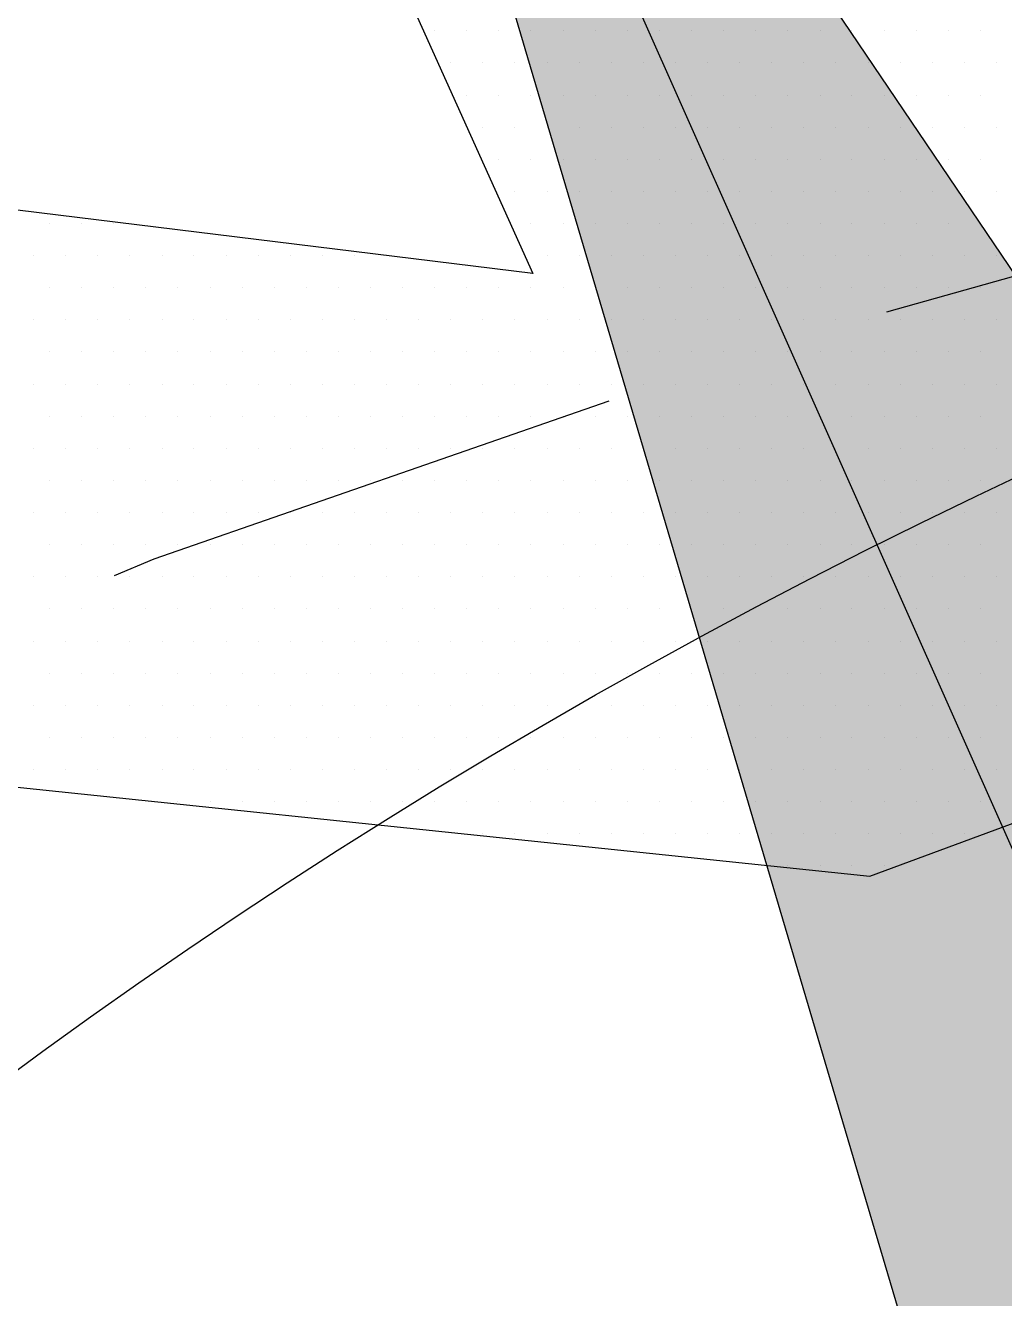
# Model space of a CAD drawing. Header units: metres. Extents: x 9606 to 9900, y 4805 to 4952.
# Drawn here: x 9831.5684 to 9831.9042, y 4846.9723 to 4847.4088 of the extents above; entities that cross this region are included whole.
import ezdxf

# ---------------------------------------------------------------- set-up
doc = ezdxf.new("R2010")
doc.units = ezdxf.units.M
doc.header["$LTSCALE"] = 2
doc.linetypes.add('CACHEX2', pattern=[0.75, 0.5, -0.25])
for name, color, linetype in [('CARTOUCHE', 7, 'Continuous'), ('LOGO', 4, 'Continuous'), ('rosace', 7, 'Continuous')]:
    doc.layers.add(name, color=color, linetype=linetype)

# ---------------------------------------------------------------- blocks, each defined once
blk = doc.blocks.new('A$C715108E3')
at = {"layer": 'LOGO', "color": 131}
for p, q in [((-13.2632, -1.3138), (-13.2632, -1.3138)), ((-13.231, -1.3138), (-13.231, -1.3138)), ((-13.1392, -1.3138), (-13.1392, -1.3138)), ((-13.0473, -1.3138), (-13.0473, -1.3138)), ((-12.9559, -1.3138), (-12.9559, -1.3138)), ((-12.864, -1.3138), (-12.864, -1.3138)), ((-12.7722, -1.3138), (-12.7722, -1.3138)), ((-12.6804, -1.3138), (-12.6804, -1.3138)), ((-12.5889, -1.3138), (-12.5889, -1.3138)), ((-12.4971, -1.3138), (-12.4971, -1.3138)), ((-12.4051, -1.3138), (-12.4051, -1.3138)), ((-12.3138, -1.3138), (-12.3138, -1.3138)), ((-12.2218, -1.3138), (-12.2218, -1.3138)), ((-12.1298, -1.3138), (-12.1298, -1.3138)), ((-12.0385, -1.3138), (-12.0385, -1.3138)), ((-11.9465, -1.3138), (-11.9465, -1.3138)), ((-11.8548, -1.3138), (-11.8548, -1.3138)), ((-11.7628, -1.3138), (-11.7628, -1.3138)), ((-11.6713, -1.3138), (-11.6713, -1.3138)), ((-13.222, -1.4052), (-13.222, -1.4052)), ((-13.1849, -1.4052), (-13.1849, -1.4052)), ((-13.0934, -1.4052), (-13.0934, -1.4052)), ((-13.0016, -1.4052), (-13.0016, -1.4052)), ((-12.9098, -1.4052), (-12.9098, -1.4052)), ((-12.8179, -1.4052), (-12.8179, -1.4052)), ((-12.7265, -1.4052), (-12.7265, -1.4052)), ((-12.6346, -1.4052), (-12.6346, -1.4052)), ((-12.5426, -1.4052), (-12.5426, -1.4052)), ((-12.4514, -1.4052), (-12.4514, -1.4052)), ((-12.3593, -1.4052), (-12.3593, -1.4052)), ((-12.2673, -1.4052), (-12.2673, -1.4052)), ((-12.176, -1.4052), (-12.176, -1.4052)), ((-12.0842, -1.4052), (-12.0842, -1.4052)), ((-11.9926, -1.4052), (-11.9926, -1.4052)), ((-11.9009, -1.4052), (-11.9009, -1.4052)), ((-11.8089, -1.4052), (-11.8089, -1.4052)), ((-11.7173, -1.4052), (-11.7173, -1.4052)), ((-11.6252, -1.4052), (-11.6252, -1.4052)), ((-13.1806, -1.4974), (-13.1806, -1.4974)), ((-13.1392, -1.4974), (-13.1392, -1.4974)), ((-13.0473, -1.4974), (-13.0473, -1.4974)), ((-12.9559, -1.4974), (-12.9559, -1.4974)), ((-12.864, -1.4974), (-12.864, -1.4974)), ((-12.7722, -1.4974), (-12.7722, -1.4974)), ((-12.6804, -1.4974), (-12.6804, -1.4974)), ((-12.5889, -1.4974), (-12.5889, -1.4974)), ((-12.4971, -1.4974), (-12.4971, -1.4974)), ((-12.4051, -1.4974), (-12.4051, -1.4974)), ((-12.3138, -1.4974), (-12.3138, -1.4974)), ((-12.2218, -1.4974), (-12.2218, -1.4974)), ((-12.1298, -1.4974), (-12.1298, -1.4974)), ((-12.0385, -1.4974), (-12.0385, -1.4974)), ((-11.9465, -1.4974), (-11.9465, -1.4974)), ((-11.8548, -1.4974), (-11.8548, -1.4974)), ((-11.7628, -1.4974), (-11.7628, -1.4974)), ((-11.6713, -1.4974), (-11.6713, -1.4974)), ((-13.1392, -1.5889), (-13.1392, -1.5889)), ((-13.0934, -1.5889), (-13.0934, -1.5889)), ((-13.0016, -1.5889), (-13.0016, -1.5889)), ((-12.9098, -1.5889), (-12.9098, -1.5889)), ((-12.8179, -1.5889), (-12.8179, -1.5889)), ((-12.7265, -1.5889), (-12.7265, -1.5889)), ((-12.6346, -1.5889), (-12.6346, -1.5889)), ((-12.5426, -1.5889), (-12.5426, -1.5889)), ((-12.4514, -1.5889), (-12.4514, -1.5889)), ((-12.3593, -1.5889), (-12.3593, -1.5889)), ((-12.2673, -1.5889), (-12.2673, -1.5889)), ((-12.176, -1.5889), (-12.176, -1.5889)), ((-12.0842, -1.5889), (-12.0842, -1.5889)), ((-11.9926, -1.5889), (-11.9926, -1.5889)), ((-11.9009, -1.5889), (-11.9009, -1.5889)), ((-11.8089, -1.5889), (-11.8089, -1.5889)), ((-11.7173, -1.5889), (-11.7173, -1.5889)), ((-11.6252, -1.5889), (-11.6252, -1.5889)), ((-13.0979, -1.6803), (-13.0979, -1.6803)), ((-13.0473, -1.6803), (-13.0473, -1.6803)), ((-12.9559, -1.6803), (-12.9559, -1.6803)), ((-12.864, -1.6803), (-12.864, -1.6803)), ((-12.7722, -1.6803), (-12.7722, -1.6803)), ((-12.6804, -1.6803), (-12.6804, -1.6803)), ((-12.5889, -1.6803), (-12.5889, -1.6803)), ((-12.4971, -1.6803), (-12.4971, -1.6803)), ((-12.4051, -1.6803), (-12.4051, -1.6803)), ((-12.3138, -1.6803), (-12.3138, -1.6803)), ((-12.2218, -1.6803), (-12.2218, -1.6803)), ((-12.1298, -1.6803), (-12.1298, -1.6803)), ((-12.0385, -1.6803), (-12.0385, -1.6803)), ((-11.9465, -1.6803), (-11.9465, -1.6803)), ((-11.8548, -1.6803), (-11.8548, -1.6803)), ((-11.7628, -1.6803), (-11.7628, -1.6803)), ((-11.6713, -1.6803), (-11.6713, -1.6803)), ((-13.0567, -1.7727), (-13.0567, -1.7727)), ((-13.0016, -1.7727), (-13.0016, -1.7727)), ((-12.9098, -1.7727), (-12.9098, -1.7727)), ((-12.8179, -1.7727), (-12.8179, -1.7727)), ((-12.7265, -1.7727), (-12.7265, -1.7727)), ((-12.6346, -1.7727), (-12.6346, -1.7727)), ((-12.5426, -1.7727), (-12.5426, -1.7727)), ((-12.4514, -1.7727), (-12.4514, -1.7727)), ((-12.3593, -1.7727), (-12.3593, -1.7727)), ((-12.2673, -1.7727), (-12.2673, -1.7727)), ((-12.176, -1.7727), (-12.176, -1.7727)), ((-12.0842, -1.7727), (-12.0842, -1.7727)), ((-11.9926, -1.7727), (-11.9926, -1.7727)), ((-11.9009, -1.7727), (-11.9009, -1.7727)), ((-11.8089, -1.7727), (-11.8089, -1.7727)), ((-11.7173, -1.7727), (-11.7173, -1.7727)), ((-11.6252, -1.7727), (-11.6252, -1.7727)), ((-14.3319, -1.864), (-14.3319, -1.864)), ((-14.24, -1.864), (-14.24, -1.864)), ((-14.148, -1.864), (-14.148, -1.864)), ((-13.0151, -1.864), (-13.0151, -1.864)), ((-12.9559, -1.864), (-12.9559, -1.864)), ((-12.864, -1.864), (-12.864, -1.864)), ((-12.7722, -1.864), (-12.7722, -1.864)), ((-12.6804, -1.864), (-12.6804, -1.864)), ((-12.5889, -1.864), (-12.5889, -1.864)), ((-12.4971, -1.864), (-12.4971, -1.864)), ((-12.4051, -1.864), (-12.4051, -1.864)), ((-12.3138, -1.864), (-12.3138, -1.864)), ((-12.2218, -1.864), (-12.2218, -1.864)), ((-12.1298, -1.864), (-12.1298, -1.864)), ((-12.0385, -1.864), (-12.0385, -1.864)), ((-11.9465, -1.864), (-11.9465, -1.864)), ((-11.8548, -1.864), (-11.8548, -1.864)), ((-11.7628, -1.864), (-11.7628, -1.864)), ((-11.6713, -1.864), (-11.6713, -1.864)), ((-14.3776, -1.9557), (-14.3776, -1.9557)), ((-14.2859, -1.9557), (-14.2859, -1.9557)), ((-14.1943, -1.9557), (-14.1943, -1.9557)), ((-14.1023, -1.9557), (-14.1023, -1.9557)), ((-14.0103, -1.9557), (-14.0103, -1.9557)), ((-13.919, -1.9557), (-13.919, -1.9557)), ((-13.827, -1.9557), (-13.827, -1.9557)), ((-13.7351, -1.9557), (-13.7351, -1.9557)), ((-13.6439, -1.9557), (-13.6439, -1.9557)), ((-13.5518, -1.9557), (-13.5518, -1.9557)), ((-13.46, -1.9557), (-13.46, -1.9557)), ((-13.3686, -1.9557), (-13.3686, -1.9557)), ((-12.9739, -1.9557), (-12.9739, -1.9557)), ((-12.9098, -1.9557), (-12.9098, -1.9557)), ((-12.8179, -1.9557), (-12.8179, -1.9557)), ((-12.7265, -1.9557), (-12.7265, -1.9557)), ((-12.6346, -1.9557), (-12.6346, -1.9557)), ((-12.5426, -1.9557), (-12.5426, -1.9557)), ((-12.4514, -1.9557), (-12.4514, -1.9557)), ((-12.3593, -1.9557), (-12.3593, -1.9557)), ((-12.2673, -1.9557), (-12.2673, -1.9557)), ((-12.176, -1.9557), (-12.176, -1.9557)), ((-12.0842, -1.9557), (-12.0842, -1.9557)), ((-11.9926, -1.9557), (-11.9926, -1.9557)), ((-11.9009, -1.9557), (-11.9009, -1.9557)), ((-11.8089, -1.9557), (-11.8089, -1.9557)), ((-11.7173, -1.9557), (-11.7173, -1.9557)), ((-11.6252, -1.9557), (-11.6252, -1.9557)), ((-14.3319, -2.0481), (-14.3319, -2.0481)), ((-14.24, -2.0481), (-14.24, -2.0481)), ((-14.148, -2.0481), (-14.148, -2.0481)), ((-14.0567, -2.0481), (-14.0567, -2.0481)), ((-13.9647, -2.0481), (-13.9647, -2.0481)), ((-13.8727, -2.0481), (-13.8727, -2.0481)), ((-13.7814, -2.0481), (-13.7814, -2.0481)), ((-13.6894, -2.0481), (-13.6894, -2.0481)), ((-13.5976, -2.0481), (-13.5976, -2.0481)), ((-13.5061, -2.0481), (-13.5061, -2.0481)), ((-13.4143, -2.0481), (-13.4143, -2.0481)), ((-13.3225, -2.0481), (-13.3225, -2.0481)), ((-13.231, -2.0481), (-13.231, -2.0481)), ((-13.1392, -2.0481), (-13.1392, -2.0481)), ((-13.0473, -2.0481), (-13.0473, -2.0481)), ((-12.9559, -2.0481), (-12.9559, -2.0481)), ((-12.864, -2.0481), (-12.864, -2.0481)), ((-12.7722, -2.0481), (-12.7722, -2.0481)), ((-12.6804, -2.0481), (-12.6804, -2.0481)), ((-12.5889, -2.0481), (-12.5889, -2.0481)), ((-12.4971, -2.0481), (-12.4971, -2.0481)), ((-12.4051, -2.0481), (-12.4051, -2.0481)), ((-12.3138, -2.0481), (-12.3138, -2.0481)), ((-12.2218, -2.0481), (-12.2218, -2.0481)), ((-12.1298, -2.0481), (-12.1298, -2.0481)), ((-12.0385, -2.0481), (-12.0385, -2.0481)), ((-11.9465, -2.0481), (-11.9465, -2.0481)), ((-11.8548, -2.0481), (-11.8548, -2.0481)), ((-11.7628, -2.0481), (-11.7628, -2.0481)), ((-11.6713, -2.0481), (-11.6713, -2.0481)), ((-14.3776, -2.1393), (-14.3776, -2.1393)), ((-14.2859, -2.1393), (-14.2859, -2.1393)), ((-14.1943, -2.1393), (-14.1943, -2.1393)), ((-14.1023, -2.1393), (-14.1023, -2.1393)), ((-14.0103, -2.1393), (-14.0103, -2.1393)), ((-13.919, -2.1393), (-13.919, -2.1393)), ((-13.827, -2.1393), (-13.827, -2.1393)), ((-13.7351, -2.1393), (-13.7351, -2.1393)), ((-13.6439, -2.1393), (-13.6439, -2.1393)), ((-13.5518, -2.1393), (-13.5518, -2.1393)), ((-13.46, -2.1393), (-13.46, -2.1393)), ((-13.3686, -2.1393), (-13.3686, -2.1393)), ((-13.2767, -2.1393), (-13.2767, -2.1393)), ((-13.1849, -2.1393), (-13.1849, -2.1393)), ((-13.0934, -2.1393), (-13.0934, -2.1393)), ((-13.0016, -2.1393), (-13.0016, -2.1393)), ((-12.9098, -2.1393), (-12.9098, -2.1393)), ((-12.8179, -2.1393), (-12.8179, -2.1393)), ((-12.7265, -2.1393), (-12.7265, -2.1393)), ((-12.6346, -2.1393), (-12.6346, -2.1393)), ((-12.5426, -2.1393), (-12.5426, -2.1393)), ((-12.4514, -2.1393), (-12.4514, -2.1393)), ((-12.3593, -2.1393), (-12.3593, -2.1393)), ((-12.2673, -2.1393), (-12.2673, -2.1393)), ((-12.176, -2.1393), (-12.176, -2.1393)), ((-12.0842, -2.1393), (-12.0842, -2.1393)), ((-11.9926, -2.1393), (-11.9926, -2.1393)), ((-11.9009, -2.1393), (-11.9009, -2.1393)), ((-11.8089, -2.1393), (-11.8089, -2.1393)), ((-11.7173, -2.1393), (-11.7173, -2.1393)), ((-11.6252, -2.1393), (-11.6252, -2.1393)), ((-14.3319, -2.231), (-14.3319, -2.231)), ((-14.24, -2.231), (-14.24, -2.231)), ((-14.148, -2.231), (-14.148, -2.231)), ((-14.0567, -2.231), (-14.0567, -2.231)), ((-13.9647, -2.231), (-13.9647, -2.231)), ((-13.8727, -2.231), (-13.8727, -2.231)), ((-13.7814, -2.231), (-13.7814, -2.231)), ((-13.6894, -2.231), (-13.6894, -2.231)), ((-13.5976, -2.231), (-13.5976, -2.231)), ((-13.5061, -2.231), (-13.5061, -2.231)), ((-13.4143, -2.231), (-13.4143, -2.231)), ((-13.3225, -2.231), (-13.3225, -2.231)), ((-13.231, -2.231), (-13.231, -2.231)), ((-13.1392, -2.231), (-13.1392, -2.231)), ((-13.0473, -2.231), (-13.0473, -2.231)), ((-12.9559, -2.231), (-12.9559, -2.231)), ((-12.864, -2.231), (-12.864, -2.231)), ((-12.7722, -2.231), (-12.7722, -2.231)), ((-12.6804, -2.231), (-12.6804, -2.231)), ((-12.5889, -2.231), (-12.5889, -2.231)), ((-12.4971, -2.231), (-12.4971, -2.231)), ((-12.4051, -2.231), (-12.4051, -2.231)), ((-12.3138, -2.231), (-12.3138, -2.231)), ((-12.2218, -2.231), (-12.2218, -2.231)), ((-12.1298, -2.231), (-12.1298, -2.231)), ((-12.0385, -2.231), (-12.0385, -2.231)), ((-11.9465, -2.231), (-11.9465, -2.231)), ((-11.8548, -2.231), (-11.8548, -2.231)), ((-11.7628, -2.231), (-11.7628, -2.231)), ((-11.6713, -2.231), (-11.6713, -2.231)), ((-14.3776, -2.3232), (-14.3776, -2.3232)), ((-14.2859, -2.3232), (-14.2859, -2.3232)), ((-14.1943, -2.3232), (-14.1943, -2.3232)), ((-14.1023, -2.3232), (-14.1023, -2.3232)), ((-14.0103, -2.3232), (-14.0103, -2.3232)), ((-13.919, -2.3232), (-13.919, -2.3232)), ((-13.827, -2.3232), (-13.827, -2.3232)), ((-13.7351, -2.3232), (-13.7351, -2.3232)), ((-13.6439, -2.3232), (-13.6439, -2.3232)), ((-13.5518, -2.3232), (-13.5518, -2.3232)), ((-13.46, -2.3232), (-13.46, -2.3232)), ((-13.3686, -2.3232), (-13.3686, -2.3232)), ((-13.2767, -2.3232), (-13.2767, -2.3232)), ((-13.1849, -2.3232), (-13.1849, -2.3232)), ((-13.0934, -2.3232), (-13.0934, -2.3232)), ((-13.0016, -2.3232), (-13.0016, -2.3232)), ((-12.9098, -2.3232), (-12.9098, -2.3232)), ((-12.8179, -2.3232), (-12.8179, -2.3232)), ((-12.7265, -2.3232), (-12.7265, -2.3232)), ((-12.6346, -2.3232), (-12.6346, -2.3232)), ((-12.5426, -2.3232), (-12.5426, -2.3232)), ((-12.4514, -2.3232), (-12.4514, -2.3232)), ((-12.3593, -2.3232), (-12.3593, -2.3232)), ((-12.2673, -2.3232), (-12.2673, -2.3232)), ((-12.176, -2.3232), (-12.176, -2.3232)), ((-12.0842, -2.3232), (-12.0842, -2.3232)), ((-11.9926, -2.3232), (-11.9926, -2.3232)), ((-11.9009, -2.3232), (-11.9009, -2.3232)), ((-11.8089, -2.3232), (-11.8089, -2.3232)), ((-11.7173, -2.3232), (-11.7173, -2.3232)), ((-11.6252, -2.3232), (-11.6252, -2.3232)), ((-14.3319, -2.4146), (-14.3319, -2.4146)), ((-14.24, -2.4146), (-14.24, -2.4146)), ((-14.148, -2.4146), (-14.148, -2.4146)), ((-14.0567, -2.4146), (-14.0567, -2.4146)), ((-13.9647, -2.4146), (-13.9647, -2.4146)), ((-13.8727, -2.4146), (-13.8727, -2.4146)), ((-13.7814, -2.4146), (-13.7814, -2.4146)), ((-13.6894, -2.4146), (-13.6894, -2.4146)), ((-13.5976, -2.4146), (-13.5976, -2.4146)), ((-13.5061, -2.4146), (-13.5061, -2.4146)), ((-13.4143, -2.4146), (-13.4143, -2.4146)), ((-13.3225, -2.4146), (-13.3225, -2.4146)), ((-13.231, -2.4146), (-13.231, -2.4146)), ((-13.1392, -2.4146), (-13.1392, -2.4146)), ((-13.0473, -2.4146), (-13.0473, -2.4146)), ((-12.9559, -2.4146), (-12.9559, -2.4146)), ((-12.864, -2.4146), (-12.864, -2.4146)), ((-12.7722, -2.4146), (-12.7722, -2.4146)), ((-12.6804, -2.4146), (-12.6804, -2.4146)), ((-12.5889, -2.4146), (-12.5889, -2.4146)), ((-12.4971, -2.4146), (-12.4971, -2.4146)), ((-12.4051, -2.4146), (-12.4051, -2.4146)), ((-12.3138, -2.4146), (-12.3138, -2.4146)), ((-12.2218, -2.4146), (-12.2218, -2.4146)), ((-12.1298, -2.4146), (-12.1298, -2.4146)), ((-12.0385, -2.4146), (-12.0385, -2.4146)), ((-11.9465, -2.4146), (-11.9465, -2.4146)), ((-11.8548, -2.4146), (-11.8548, -2.4146)), ((-11.7628, -2.4146), (-11.7628, -2.4146)), ((-11.6713, -2.4146), (-11.6713, -2.4146)), ((-14.3776, -2.507), (-14.3776, -2.507)), ((-14.2859, -2.507), (-14.2859, -2.507)), ((-14.1943, -2.507), (-14.1943, -2.507)), ((-14.1023, -2.507), (-14.1023, -2.507)), ((-14.0103, -2.507), (-14.0103, -2.507)), ((-13.919, -2.507), (-13.919, -2.507)), ((-13.827, -2.507), (-13.827, -2.507)), ((-13.7351, -2.507), (-13.7351, -2.507)), ((-13.6439, -2.507), (-13.6439, -2.507)), ((-13.5518, -2.507), (-13.5518, -2.507)), ((-13.46, -2.507), (-13.46, -2.507)), ((-13.3686, -2.507), (-13.3686, -2.507)), ((-13.2767, -2.507), (-13.2767, -2.507)), ((-13.1849, -2.507), (-13.1849, -2.507)), ((-13.0934, -2.507), (-13.0934, -2.507)), ((-13.0016, -2.507), (-13.0016, -2.507)), ((-12.9098, -2.507), (-12.9098, -2.507)), ((-12.8179, -2.507), (-12.8179, -2.507)), ((-12.7265, -2.507), (-12.7265, -2.507)), ((-12.6346, -2.507), (-12.6346, -2.507)), ((-12.5426, -2.507), (-12.5426, -2.507)), ((-12.4514, -2.507), (-12.4514, -2.507)), ((-12.3593, -2.507), (-12.3593, -2.507)), ((-12.2673, -2.507), (-12.2673, -2.507)), ((-12.176, -2.507), (-12.176, -2.507)), ((-12.0842, -2.507), (-12.0842, -2.507)), ((-11.9926, -2.507), (-11.9926, -2.507)), ((-11.9009, -2.507), (-11.9009, -2.507)), ((-11.8089, -2.507), (-11.8089, -2.507)), ((-11.7173, -2.507), (-11.7173, -2.507)), ((-11.6252, -2.507), (-11.6252, -2.507)), ((-14.3319, -2.5983), (-14.3319, -2.5983)), ((-14.24, -2.5983), (-14.24, -2.5983)), ((-14.148, -2.5983), (-14.148, -2.5983)), ((-14.0567, -2.5983), (-14.0567, -2.5983)), ((-13.9647, -2.5983), (-13.9647, -2.5983)), ((-13.8727, -2.5983), (-13.8727, -2.5983)), ((-13.7814, -2.5983), (-13.7814, -2.5983)), ((-13.6894, -2.5983), (-13.6894, -2.5983)), ((-13.5976, -2.5983), (-13.5976, -2.5983)), ((-13.5061, -2.5983), (-13.5061, -2.5983)), ((-13.4143, -2.5983), (-13.4143, -2.5983)), ((-13.3225, -2.5983), (-13.3225, -2.5983)), ((-13.231, -2.5983), (-13.231, -2.5983)), ((-13.1392, -2.5983), (-13.1392, -2.5983)), ((-13.0473, -2.5983), (-13.0473, -2.5983)), ((-12.9559, -2.5983), (-12.9559, -2.5983)), ((-12.864, -2.5983), (-12.864, -2.5983)), ((-12.7722, -2.5983), (-12.7722, -2.5983)), ((-12.6804, -2.5983), (-12.6804, -2.5983)), ((-12.5889, -2.5983), (-12.5889, -2.5983)), ((-12.4971, -2.5983), (-12.4971, -2.5983)), ((-12.4051, -2.5983), (-12.4051, -2.5983)), ((-12.3138, -2.5983), (-12.3138, -2.5983)), ((-12.2218, -2.5983), (-12.2218, -2.5983)), ((-12.1298, -2.5983), (-12.1298, -2.5983)), ((-12.0385, -2.5983), (-12.0385, -2.5983)), ((-11.9465, -2.5983), (-11.9465, -2.5983)), ((-11.8548, -2.5983), (-11.8548, -2.5983)), ((-11.7628, -2.5983), (-11.7628, -2.5983)), ((-11.6713, -2.5983), (-11.6713, -2.5983)), ((-14.3776, -2.6898), (-14.3776, -2.6898)), ((-14.2859, -2.6898), (-14.2859, -2.6898)), ((-14.1943, -2.6898), (-14.1943, -2.6898)), ((-14.1023, -2.6898), (-14.1023, -2.6898)), ((-14.0103, -2.6898), (-14.0103, -2.6898)), ((-13.919, -2.6898), (-13.919, -2.6898)), ((-13.827, -2.6898), (-13.827, -2.6898)), ((-13.7351, -2.6898), (-13.7351, -2.6898)), ((-13.6439, -2.6898), (-13.6439, -2.6898)), ((-13.5518, -2.6898), (-13.5518, -2.6898)), ((-13.46, -2.6898), (-13.46, -2.6898)), ((-13.3686, -2.6898), (-13.3686, -2.6898)), ((-13.2767, -2.6898), (-13.2767, -2.6898)), ((-13.1849, -2.6898), (-13.1849, -2.6898)), ((-13.0934, -2.6898), (-13.0934, -2.6898)), ((-13.0016, -2.6898), (-13.0016, -2.6898)), ((-12.9098, -2.6898), (-12.9098, -2.6898)), ((-12.8179, -2.6898), (-12.8179, -2.6898)), ((-12.7265, -2.6898), (-12.7265, -2.6898)), ((-12.6346, -2.6898), (-12.6346, -2.6898)), ((-12.5426, -2.6898), (-12.5426, -2.6898)), ((-12.4514, -2.6898), (-12.4514, -2.6898)), ((-12.3593, -2.6898), (-12.3593, -2.6898)), ((-12.2673, -2.6898), (-12.2673, -2.6898)), ((-12.176, -2.6898), (-12.176, -2.6898)), ((-12.0842, -2.6898), (-12.0842, -2.6898)), ((-11.9926, -2.6898), (-11.9926, -2.6898)), ((-11.9009, -2.6898), (-11.9009, -2.6898)), ((-11.8089, -2.6898), (-11.8089, -2.6898)), ((-11.7173, -2.6898), (-11.7173, -2.6898)), ((-11.6252, -2.6898), (-11.6252, -2.6898)), ((-14.3319, -2.782), (-14.3319, -2.782)), ((-14.24, -2.782), (-14.24, -2.782)), ((-14.148, -2.782), (-14.148, -2.782)), ((-14.0567, -2.782), (-14.0567, -2.782)), ((-13.9647, -2.782), (-13.9647, -2.782)), ((-13.8727, -2.782), (-13.8727, -2.782)), ((-13.7814, -2.782), (-13.7814, -2.782)), ((-13.6894, -2.782), (-13.6894, -2.782)), ((-13.5976, -2.782), (-13.5976, -2.782)), ((-13.5061, -2.782), (-13.5061, -2.782)), ((-13.4143, -2.782), (-13.4143, -2.782)), ((-13.3225, -2.782), (-13.3225, -2.782)), ((-13.231, -2.782), (-13.231, -2.782)), ((-13.1392, -2.782), (-13.1392, -2.782)), ((-13.0473, -2.782), (-13.0473, -2.782)), ((-12.9559, -2.782), (-12.9559, -2.782)), ((-12.864, -2.782), (-12.864, -2.782)), ((-12.7722, -2.782), (-12.7722, -2.782)), ((-12.6804, -2.782), (-12.6804, -2.782)), ((-12.5889, -2.782), (-12.5889, -2.782)), ((-12.4971, -2.782), (-12.4971, -2.782)), ((-12.4051, -2.782), (-12.4051, -2.782)), ((-12.3138, -2.782), (-12.3138, -2.782)), ((-12.2218, -2.782), (-12.2218, -2.782)), ((-12.1298, -2.782), (-12.1298, -2.782)), ((-12.0385, -2.782), (-12.0385, -2.782)), ((-11.9465, -2.782), (-11.9465, -2.782)), ((-11.8548, -2.782), (-11.8548, -2.782)), ((-11.7628, -2.782), (-11.7628, -2.782)), ((-11.6713, -2.782), (-11.6713, -2.782)), ((-14.3776, -2.8736), (-14.3776, -2.8736)), ((-14.2859, -2.8736), (-14.2859, -2.8736)), ((-14.1943, -2.8736), (-14.1943, -2.8736)), ((-14.1023, -2.8736), (-14.1023, -2.8736)), ((-14.0103, -2.8736), (-14.0103, -2.8736)), ((-13.919, -2.8736), (-13.919, -2.8736)), ((-13.827, -2.8736), (-13.827, -2.8736)), ((-13.7351, -2.8736), (-13.7351, -2.8736)), ((-13.6439, -2.8736), (-13.6439, -2.8736)), ((-13.5518, -2.8736), (-13.5518, -2.8736)), ((-13.46, -2.8736), (-13.46, -2.8736)), ((-13.3686, -2.8736), (-13.3686, -2.8736)), ((-13.2767, -2.8736), (-13.2767, -2.8736)), ((-13.1849, -2.8736), (-13.1849, -2.8736)), ((-13.0934, -2.8736), (-13.0934, -2.8736)), ((-13.0016, -2.8736), (-13.0016, -2.8736)), ((-12.9098, -2.8736), (-12.9098, -2.8736)), ((-12.8179, -2.8736), (-12.8179, -2.8736)), ((-12.7265, -2.8736), (-12.7265, -2.8736)), ((-12.6346, -2.8736), (-12.6346, -2.8736)), ((-12.5426, -2.8736), (-12.5426, -2.8736)), ((-12.4514, -2.8736), (-12.4514, -2.8736)), ((-12.3593, -2.8736), (-12.3593, -2.8736)), ((-12.2673, -2.8736), (-12.2673, -2.8736)), ((-12.176, -2.8736), (-12.176, -2.8736)), ((-12.0842, -2.8736), (-12.0842, -2.8736)), ((-11.9926, -2.8736), (-11.9926, -2.8736)), ((-11.9009, -2.8736), (-11.9009, -2.8736)), ((-11.8089, -2.8736), (-11.8089, -2.8736)), ((-11.7173, -2.8736), (-11.7173, -2.8736)), ((-11.6252, -2.8736), (-11.6252, -2.8736)), ((-14.3319, -2.9649), (-14.3319, -2.9649)), ((-14.24, -2.9649), (-14.24, -2.9649)), ((-14.148, -2.9649), (-14.148, -2.9649)), ((-14.0567, -2.9649), (-14.0567, -2.9649)), ((-13.9647, -2.9649), (-13.9647, -2.9649)), ((-13.8727, -2.9649), (-13.8727, -2.9649)), ((-13.7814, -2.9649), (-13.7814, -2.9649)), ((-13.6894, -2.9649), (-13.6894, -2.9649)), ((-13.5976, -2.9649), (-13.5976, -2.9649)), ((-13.5061, -2.9649), (-13.5061, -2.9649)), ((-13.4143, -2.9649), (-13.4143, -2.9649)), ((-13.3225, -2.9649), (-13.3225, -2.9649)), ((-13.231, -2.9649), (-13.231, -2.9649)), ((-13.1392, -2.9649), (-13.1392, -2.9649)), ((-13.0473, -2.9649), (-13.0473, -2.9649)), ((-12.9559, -2.9649), (-12.9559, -2.9649)), ((-12.864, -2.9649), (-12.864, -2.9649)), ((-12.7722, -2.9649), (-12.7722, -2.9649)), ((-12.6804, -2.9649), (-12.6804, -2.9649)), ((-12.5889, -2.9649), (-12.5889, -2.9649)), ((-12.4971, -2.9649), (-12.4971, -2.9649)), ((-12.4051, -2.9649), (-12.4051, -2.9649)), ((-12.3138, -2.9649), (-12.3138, -2.9649)), ((-12.2218, -2.9649), (-12.2218, -2.9649)), ((-12.1298, -2.9649), (-12.1298, -2.9649)), ((-12.0385, -2.9649), (-12.0385, -2.9649)), ((-11.9465, -2.9649), (-11.9465, -2.9649)), ((-11.8548, -2.9649), (-11.8548, -2.9649)), ((-11.7628, -2.9649), (-11.7628, -2.9649)), ((-11.6713, -2.9649), (-11.6713, -2.9649)), ((-14.3776, -3.0573), (-14.3776, -3.0573)), ((-14.2859, -3.0573), (-14.2859, -3.0573)), ((-14.1943, -3.0573), (-14.1943, -3.0573)), ((-14.1023, -3.0573), (-14.1023, -3.0573)), ((-14.0103, -3.0573), (-14.0103, -3.0573)), ((-13.919, -3.0573), (-13.919, -3.0573)), ((-13.827, -3.0573), (-13.827, -3.0573)), ((-13.7351, -3.0573), (-13.7351, -3.0573)), ((-13.6439, -3.0573), (-13.6439, -3.0573)), ((-13.5518, -3.0573), (-13.5518, -3.0573)), ((-13.46, -3.0573), (-13.46, -3.0573)), ((-13.3686, -3.0573), (-13.3686, -3.0573)), ((-13.2767, -3.0573), (-13.2767, -3.0573)), ((-13.1849, -3.0573), (-13.1849, -3.0573)), ((-13.0934, -3.0573), (-13.0934, -3.0573)), ((-13.0016, -3.0573), (-13.0016, -3.0573)), ((-12.9098, -3.0573), (-12.9098, -3.0573)), ((-12.8179, -3.0573), (-12.8179, -3.0573)), ((-12.7265, -3.0573), (-12.7265, -3.0573)), ((-12.6346, -3.0573), (-12.6346, -3.0573)), ((-12.5426, -3.0573), (-12.5426, -3.0573)), ((-12.4514, -3.0573), (-12.4514, -3.0573)), ((-12.3593, -3.0573), (-12.3593, -3.0573)), ((-12.2673, -3.0573), (-12.2673, -3.0573)), ((-12.176, -3.0573), (-12.176, -3.0573)), ((-12.0842, -3.0573), (-12.0842, -3.0573)), ((-11.9926, -3.0573), (-11.9926, -3.0573)), ((-11.9009, -3.0573), (-11.9009, -3.0573)), ((-11.8089, -3.0573), (-11.8089, -3.0573)), ((-11.7173, -3.0573), (-11.7173, -3.0573)), ((-11.6252, -3.0573), (-11.6252, -3.0573)), ((-14.3319, -3.1485), (-14.3319, -3.1485)), ((-14.24, -3.1485), (-14.24, -3.1485)), ((-14.148, -3.1485), (-14.148, -3.1485)), ((-14.0567, -3.1485), (-14.0567, -3.1485)), ((-13.9647, -3.1485), (-13.9647, -3.1485)), ((-13.8727, -3.1485), (-13.8727, -3.1485)), ((-13.7814, -3.1485), (-13.7814, -3.1485)), ((-13.6894, -3.1485), (-13.6894, -3.1485)), ((-13.5976, -3.1485), (-13.5976, -3.1485)), ((-13.5061, -3.1485), (-13.5061, -3.1485)), ((-13.4143, -3.1485), (-13.4143, -3.1485)), ((-13.3225, -3.1485), (-13.3225, -3.1485)), ((-13.231, -3.1485), (-13.231, -3.1485)), ((-13.1392, -3.1485), (-13.1392, -3.1485)), ((-13.0473, -3.1485), (-13.0473, -3.1485)), ((-12.9559, -3.1485), (-12.9559, -3.1485)), ((-12.864, -3.1485), (-12.864, -3.1485)), ((-12.7722, -3.1485), (-12.7722, -3.1485)), ((-12.6804, -3.1485), (-12.6804, -3.1485)), ((-12.5889, -3.1485), (-12.5889, -3.1485)), ((-12.4971, -3.1485), (-12.4971, -3.1485)), ((-12.4051, -3.1485), (-12.4051, -3.1485)), ((-12.3138, -3.1485), (-12.3138, -3.1485)), ((-12.2218, -3.1485), (-12.2218, -3.1485)), ((-12.1298, -3.1485), (-12.1298, -3.1485)), ((-12.0385, -3.1485), (-12.0385, -3.1485)), ((-11.9465, -3.1485), (-11.9465, -3.1485)), ((-11.8548, -3.1485), (-11.8548, -3.1485)), ((-11.7628, -3.1485), (-11.7628, -3.1485)), ((-11.6713, -3.1485), (-11.6713, -3.1485)), ((-14.3776, -3.24), (-14.3776, -3.24)), ((-14.2859, -3.24), (-14.2859, -3.24)), ((-14.1943, -3.24), (-14.1943, -3.24)), ((-14.1023, -3.24), (-14.1023, -3.24)), ((-14.0103, -3.24), (-14.0103, -3.24)), ((-13.919, -3.24), (-13.919, -3.24)), ((-13.827, -3.24), (-13.827, -3.24)), ((-13.7351, -3.24), (-13.7351, -3.24)), ((-13.6439, -3.24), (-13.6439, -3.24)), ((-13.5518, -3.24), (-13.5518, -3.24)), ((-13.46, -3.24), (-13.46, -3.24)), ((-13.3686, -3.24), (-13.3686, -3.24)), ((-13.2767, -3.24), (-13.2767, -3.24)), ((-13.1849, -3.24), (-13.1849, -3.24)), ((-13.0934, -3.24), (-13.0934, -3.24)), ((-13.0016, -3.24), (-13.0016, -3.24)), ((-12.9098, -3.24), (-12.9098, -3.24)), ((-12.8179, -3.24), (-12.8179, -3.24)), ((-12.7265, -3.24), (-12.7265, -3.24)), ((-12.6346, -3.24), (-12.6346, -3.24)), ((-12.5426, -3.24), (-12.5426, -3.24)), ((-12.4514, -3.24), (-12.4514, -3.24)), ((-12.3593, -3.24), (-12.3593, -3.24)), ((-12.2673, -3.24), (-12.2673, -3.24)), ((-12.176, -3.24), (-12.176, -3.24)), ((-12.0842, -3.24), (-12.0842, -3.24)), ((-11.9926, -3.24), (-11.9926, -3.24)), ((-11.9009, -3.24), (-11.9009, -3.24)), ((-11.8089, -3.24), (-11.8089, -3.24)), ((-11.7173, -3.24), (-11.7173, -3.24)), ((-11.6252, -3.24), (-11.6252, -3.24)), ((-14.3319, -3.3324), (-14.3319, -3.3324)), ((-14.24, -3.3324), (-14.24, -3.3324)), ((-14.148, -3.3324), (-14.148, -3.3324)), ((-14.0567, -3.3324), (-14.0567, -3.3324)), ((-13.9647, -3.3324), (-13.9647, -3.3324)), ((-13.8727, -3.3324), (-13.8727, -3.3324)), ((-13.7814, -3.3324), (-13.7814, -3.3324)), ((-13.6894, -3.3324), (-13.6894, -3.3324)), ((-13.5976, -3.3324), (-13.5976, -3.3324)), ((-13.5061, -3.3324), (-13.5061, -3.3324)), ((-13.4143, -3.3324), (-13.4143, -3.3324)), ((-13.3225, -3.3324), (-13.3225, -3.3324)), ((-13.231, -3.3324), (-13.231, -3.3324)), ((-13.1392, -3.3324), (-13.1392, -3.3324)), ((-13.0473, -3.3324), (-13.0473, -3.3324)), ((-12.9559, -3.3324), (-12.9559, -3.3324)), ((-12.864, -3.3324), (-12.864, -3.3324)), ((-12.7722, -3.3324), (-12.7722, -3.3324)), ((-12.6804, -3.3324), (-12.6804, -3.3324)), ((-12.5889, -3.3324), (-12.5889, -3.3324)), ((-12.4971, -3.3324), (-12.4971, -3.3324)), ((-12.4051, -3.3324), (-12.4051, -3.3324)), ((-12.3138, -3.3324), (-12.3138, -3.3324)), ((-12.2218, -3.3324), (-12.2218, -3.3324)), ((-12.1298, -3.3324), (-12.1298, -3.3324)), ((-12.0385, -3.3324), (-12.0385, -3.3324)), ((-11.9465, -3.3324), (-11.9465, -3.3324)), ((-11.8548, -3.3324), (-11.8548, -3.3324)), ((-11.7628, -3.3324), (-11.7628, -3.3324)), ((-11.6713, -3.3324), (-11.6713, -3.3324)), ((-14.3776, -3.4237), (-14.3776, -3.4237)), ((-14.2859, -3.4237), (-14.2859, -3.4237)), ((-14.1943, -3.4237), (-14.1943, -3.4237)), ((-14.1023, -3.4237), (-14.1023, -3.4237)), ((-14.0103, -3.4237), (-14.0103, -3.4237)), ((-13.919, -3.4237), (-13.919, -3.4237)), ((-13.827, -3.4237), (-13.827, -3.4237)), ((-13.7351, -3.4237), (-13.7351, -3.4237)), ((-13.6439, -3.4237), (-13.6439, -3.4237)), ((-13.5518, -3.4237), (-13.5518, -3.4237)), ((-13.46, -3.4237), (-13.46, -3.4237)), ((-13.3686, -3.4237), (-13.3686, -3.4237)), ((-13.2767, -3.4237), (-13.2767, -3.4237)), ((-13.1849, -3.4237), (-13.1849, -3.4237)), ((-13.0934, -3.4237), (-13.0934, -3.4237)), ((-13.0016, -3.4237), (-13.0016, -3.4237)), ((-12.9098, -3.4237), (-12.9098, -3.4237)), ((-12.8179, -3.4237), (-12.8179, -3.4237)), ((-12.7265, -3.4237), (-12.7265, -3.4237)), ((-12.6346, -3.4237), (-12.6346, -3.4237)), ((-12.5426, -3.4237), (-12.5426, -3.4237)), ((-12.4514, -3.4237), (-12.4514, -3.4237)), ((-12.3593, -3.4237), (-12.3593, -3.4237)), ((-12.2673, -3.4237), (-12.2673, -3.4237)), ((-12.176, -3.4237), (-12.176, -3.4237)), ((-12.0842, -3.4237), (-12.0842, -3.4237)), ((-11.9926, -3.4237), (-11.9926, -3.4237)), ((-11.9009, -3.4237), (-11.9009, -3.4237)), ((-11.8089, -3.4237), (-11.8089, -3.4237)), ((-11.7173, -3.4237), (-11.7173, -3.4237)), ((-11.6252, -3.4237), (-11.6252, -3.4237)), ((-14.0245, -3.5151), (-14.0245, -3.5151)), ((-13.9647, -3.5151), (-13.9647, -3.5151)), ((-13.8727, -3.5151), (-13.8727, -3.5151)), ((-13.7814, -3.5151), (-13.7814, -3.5151)), ((-13.6894, -3.5151), (-13.6894, -3.5151)), ((-13.5976, -3.5151), (-13.5976, -3.5151)), ((-13.5061, -3.5151), (-13.5061, -3.5151)), ((-13.4143, -3.5151), (-13.4143, -3.5151)), ((-13.3225, -3.5151), (-13.3225, -3.5151)), ((-13.231, -3.5151), (-13.231, -3.5151)), ((-13.1392, -3.5151), (-13.1392, -3.5151)), ((-13.0473, -3.5151), (-13.0473, -3.5151)), ((-12.9559, -3.5151), (-12.9559, -3.5151)), ((-12.864, -3.5151), (-12.864, -3.5151)), ((-12.7722, -3.5151), (-12.7722, -3.5151)), ((-12.6804, -3.5151), (-12.6804, -3.5151)), ((-12.5889, -3.5151), (-12.5889, -3.5151)), ((-12.4971, -3.5151), (-12.4971, -3.5151)), ((-12.4051, -3.5151), (-12.4051, -3.5151)), ((-12.3138, -3.5151), (-12.3138, -3.5151)), ((-12.2218, -3.5151), (-12.2218, -3.5151)), ((-12.1298, -3.5151), (-12.1298, -3.5151)), ((-12.0385, -3.5151), (-12.0385, -3.5151)), ((-11.9465, -3.5151), (-11.9465, -3.5151)), ((-11.8548, -3.5151), (-11.8548, -3.5151)), ((-11.7628, -3.5151), (-11.7628, -3.5151)), ((-11.6713, -3.5151), (-11.6713, -3.5151)), ((-13.1448, -3.6077), (-13.1448, -3.6077)), ((-13.0934, -3.6077), (-13.0934, -3.6077)), ((-13.0016, -3.6077), (-13.0016, -3.6077)), ((-12.9098, -3.6077), (-12.9098, -3.6077)), ((-12.8179, -3.6077), (-12.8179, -3.6077)), ((-12.7265, -3.6077), (-12.7265, -3.6077)), ((-12.6346, -3.6077), (-12.6346, -3.6077)), ((-12.5426, -3.6077), (-12.5426, -3.6077)), ((-12.4514, -3.6077), (-12.4514, -3.6077)), ((-12.3593, -3.6077), (-12.3593, -3.6077)), ((-12.2673, -3.6077), (-12.2673, -3.6077)), ((-12.176, -3.6077), (-12.176, -3.6077)), ((-12.0842, -3.6077), (-12.0842, -3.6077)), ((-11.9926, -3.6077), (-11.9926, -3.6077)), ((-11.9009, -3.6077), (-11.9009, -3.6077)), ((-11.8089, -3.6077), (-11.8089, -3.6077)), ((-11.7173, -3.6077), (-11.7173, -3.6077)), ((-12.2647, -3.699), (-12.2647, -3.699)), ((-12.2218, -3.699), (-12.2218, -3.699)), ((-12.1298, -3.699), (-12.1298, -3.699)), ((-12.0385, -3.699), (-12.0385, -3.699)), ((-11.9465, -3.699), (-11.9465, -3.699))]:
    blk.add_line(p, q, dxfattribs=at)
blk.add_lwpolyline([(-17.4242, -1.4573), (-18.4152, -2.5691), (-18.6566, -2.9311), (-18.705, -3.0278), (-11.9873, -3.7284), (-11.0696, -3.3901), (-10.6346, -2.9311), (-6.8859, 2.3168), (-8.5773, 2.3168), (-9.0123, 2.2688), (-11.5252, -1.2823), (-12.7091, 1.3505), (-13.4102, 1.1331), (-14.1349, 0.795), (-14.1589, 0.6743), (-12.951, -2.0066)], close=True, dxfattribs=at)
blk = doc.blocks.new('A$C581E6685')
at = {"layer": 'rosace'}
for color, points in [(142, [(-45.3965, 37.4846), (-39.5666, 28.8703), (-39.344, 28.5414), (-39.8519, 24.2064), (-36.9477, 25.4853), (-26.3566, 30.2032), (-36.1863, 24.0789), (-38.2746, 22.2236), (-38.1337, 21.2132), (-33.6363, 11.1845), (-39.5393, 21.4709), (-40.6525, 23.2405), (-42.0615, 23.3525), (-53.1072, 18.3767), (-43.3972, 24.4856), (-40.4756, 26.2259), (-40.684, 26.8894)]), (140, [(-45.3965, 37.4846), (-41.9745, 25.9278), (-41.7809, 23.8865), (-42.0615, 23.3525), (-44.9268, 21.9767), (-53.1072, 18.3767), (-40.8028, 21.6905), (-39.5666, 22.0268), (-38.2746, 22.2236), (-38.1337, 21.2132), (-33.6363, 11.1845), (-36.0802, 21.4612), (-37.3405, 24.3346), (-37.4251, 24.9804), (-36.9477, 25.4853), (-26.3566, 30.2032), (-37.8747, 26.8339), (-39.7286, 26.4119), (-40.3751, 26.6371), (-40.684, 26.8894)])]:
    blk.add_hatch(color=color, dxfattribs=at).paths.add_polyline_path(points)
at = {"layer": 'rosace', "color": 142}
blk.add_lwpolyline([(-45.3965, 37.4846), (-39.3434, 28.5414), (-39.8519, 24.2064), (-36.9477, 25.4853), (-26.3566, 30.2032), (-36.1857, 24.0789), (-38.2739, 22.2236), (-38.1337, 21.2132), (-33.6358, 11.1845), (-39.5393, 21.4709), (-40.6518, 23.2405), (-42.0615, 23.3525), (-53.1072, 18.3767), (-43.3964, 24.4856), (-40.4756, 26.2259), (-40.6836, 26.8894)], close=True, dxfattribs=at)
at = {"layer": 'rosace', "color": 140}
blk.add_lwpolyline([(-45.3965, 37.4846), (-41.9745, 25.9278), (-41.7804, 23.8865), (-42.0615, 23.3525), (-44.9268, 21.9767), (-53.1072, 18.3767), (-40.8028, 21.6905), (-39.5666, 22.0268), (-38.2739, 22.2236), (-38.1337, 21.2132), (-33.6358, 11.1845), (-36.0802, 21.4612), (-37.3405, 24.3346), (-37.4251, 24.9804), (-36.9477, 25.4853), (-26.3566, 30.2032), (-37.8741, 26.8339), (-39.7286, 26.4119), (-40.3748, 26.6371), (-40.6836, 26.8894)], close=True, dxfattribs=at)
at = {"layer": 'rosace', "color": 32, "linetype": 'CACHEX2', "ltscale": 1.5}
blk.add_ellipse((-38.0538, 23.8138), major_axis=(-19.0311, -3.534), ratio=0.590567, dxfattribs=at)
at = {"layer": 'rosace', "color": 32}
blk.add_ellipse((-37.6144, 23.8499), major_axis=(-13.5768, -4.2839), ratio=0.791971, dxfattribs=at)
at = {"layer": 'CARTOUCHE'}
blk.add_blockref('A$C715108E3', (-31.6739, 36.3189), dxfattribs=at)

msp = doc.modelspace()

# ---------------------------------------------------------------- linework, layer by layer
at = {"layer": 'CARTOUCHE'}
msp.add_rational_spline([(9829.64323, 4848.05468), (9829.64323, 4845.87645), (9829.64323, 4843.69822), (9829.64323, 4842.93022), (9830.41123, 4842.93022), (9839.51909, 4842.93022), (9848.62694, 4842.93022), (9849.39494, 4842.93022), (9849.39494, 4843.69822), (9849.39494, 4845.87645), (9849.39494, 4848.05468), (9849.39494, 4848.82268), (9848.62694, 4848.82268), (9839.51909, 4848.82268), (9830.41123, 4848.82268), (9829.64323, 4848.82268), (9829.64323, 4848.05468)], [1, 1, 1, 0.707106781187, 1, 1, 1, 0.707106781187, 1, 1, 1, 0.707106781187, 1, 1, 1, 0.707106781187, 1], degree=2, knots=[0, 0, 0, 1, 1, 2.570796, 2.570796, 3.570796, 3.570796, 5.141593, 5.141593, 6.141593, 6.141593, 7.712389, 7.712389, 8.712389, 8.712389, 10.283185, 10.283185, 10.283185], dxfattribs=at)

# ---------------------------------------------------------------- block references
at = {"layer": 'CARTOUCHE', "xscale": 0.12, "yscale": 0.12, "zscale": 0.12}
msp.add_blockref('A$C581E6685', (9837.09738, 4843.20633), dxfattribs=at)

doc.saveas('drawing.dxf')
